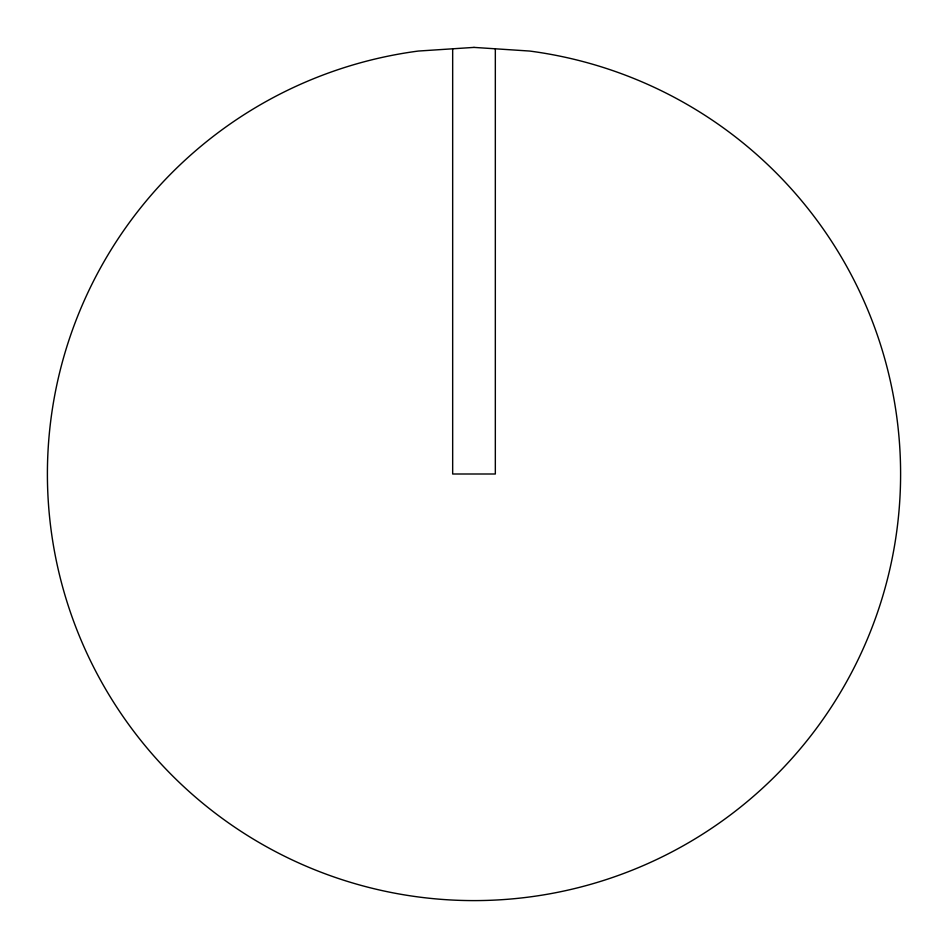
<?xml version="1.0" encoding="UTF-8"?>
<svg xmlns="http://www.w3.org/2000/svg" width="948" height="948" viewBox="0 0 948 948"><rect width="100%" height="100%" fill="white"/><g stroke="black" fill="none" stroke-linecap="round" stroke-linejoin="round"><path stroke-width="1.42" d="M495.33 48.798L495.33 474L452.67 474L452.67 48.798M474 47.4L418.317 51.05A426.6 426.6 0 0 0 114.21 703.215A426.6 426.6 0 0 0 833.79 703.215A426.6 426.6 0 0 0 529.683 51.05L474 47.4"/></g></svg>
